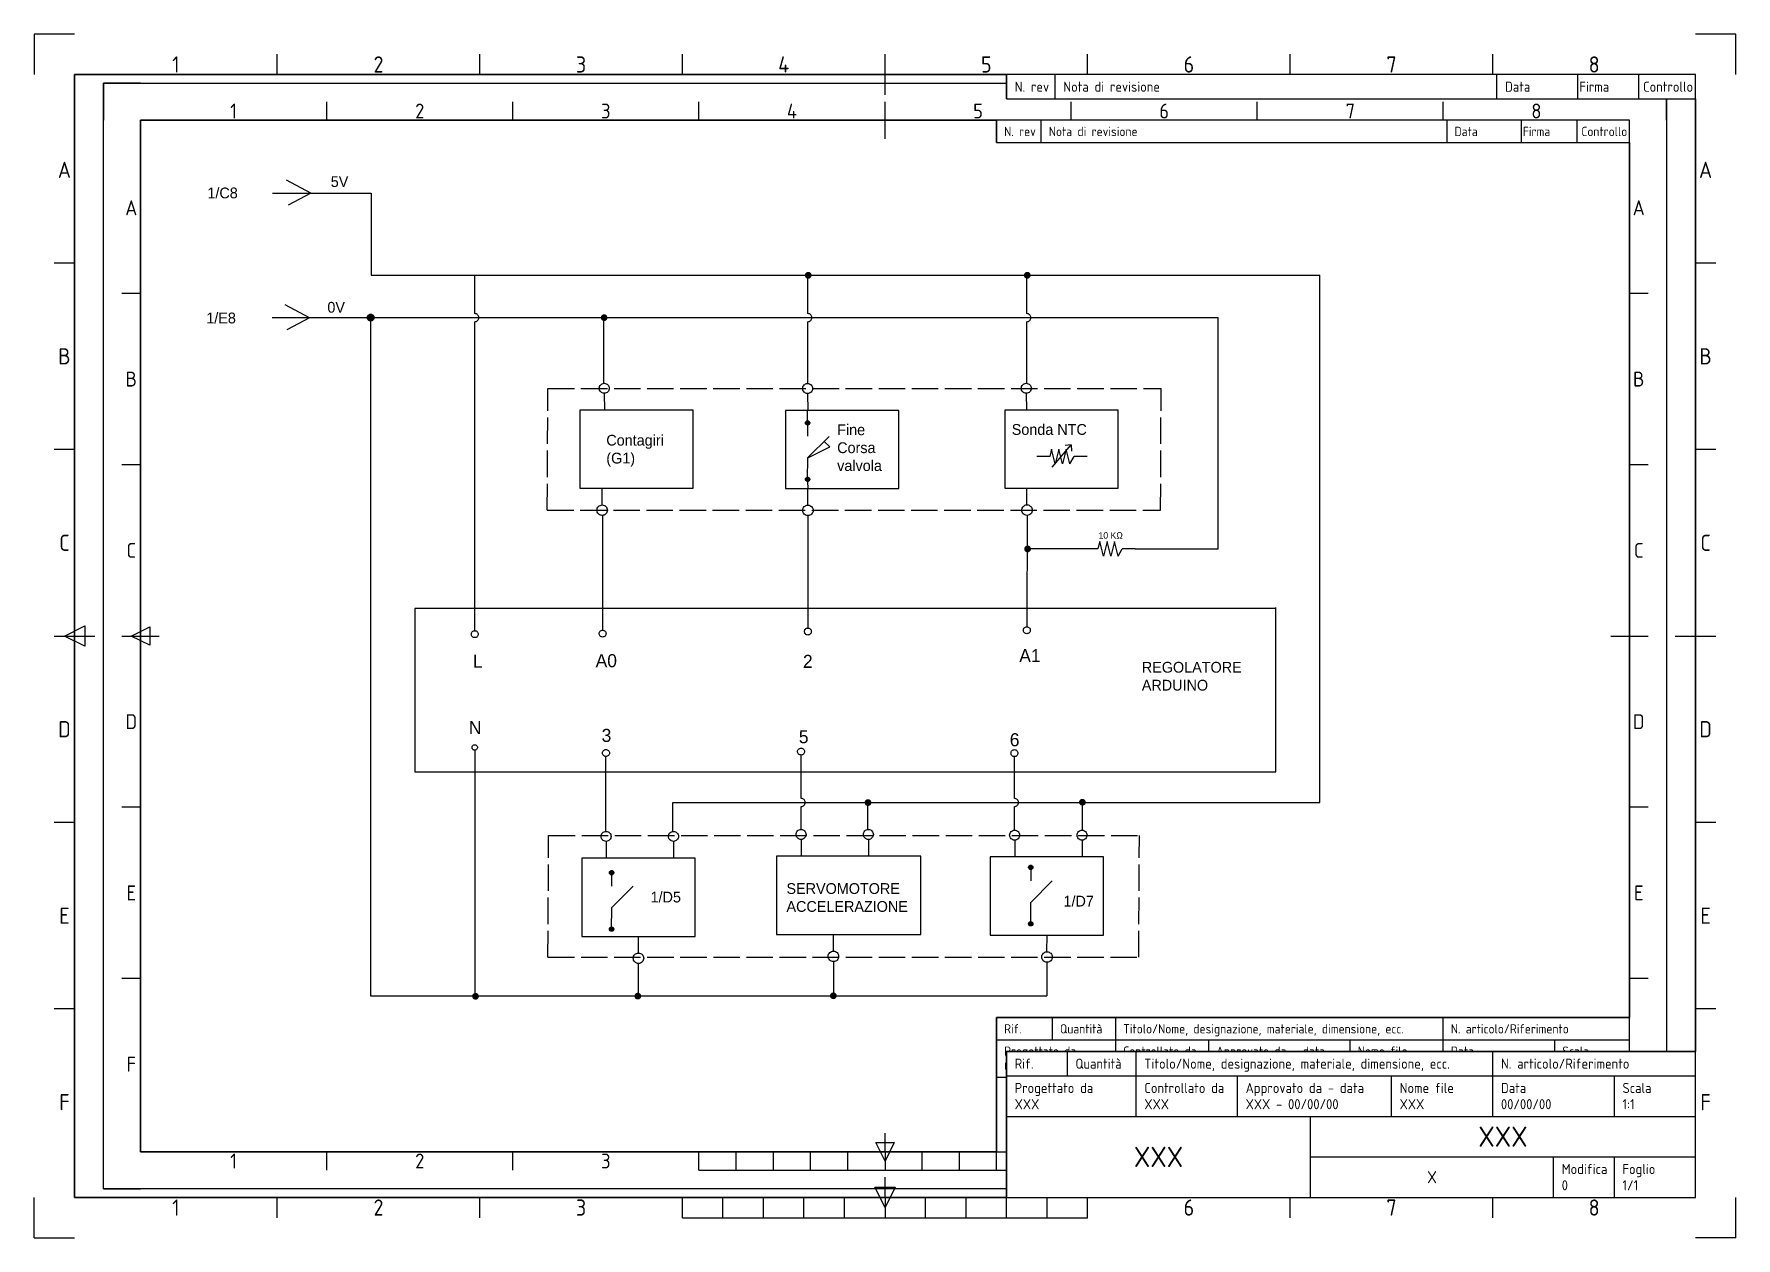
# Paper-space layout 'ISO A3 blocco di titolo' of a CAD drawing. Header units: millimetres. Extents: x 0 to 420, y 0 to 297.
# The model-space entities are those that its viewports show. They can reach past a viewport. Long polylines and large blocks are cut down to what shows.
import ezdxf
from ezdxf.enums import TextEntityAlignment as Align

# ---------------------------------------------------------------- set-up
doc = ezdxf.new("R2010")
doc.units = ezdxf.units.MM
doc.header["$LTSCALE"] = 0.5
doc.linetypes.add('ACAD_ISO02W100', pattern=[15, 12, -3])
for name, color, linetype in [('FRAME 025', 7, 'Continuous'), ('FRAME 050', 6, 'Continuous'), ('FRAME 070', 5, 'Continuous'), ('FRAME 200', 8, 'Continuous'), ('griglia', 254, 'Continuous'), ('TESTO', 7, 'Continuous'), ('Title Block', 7, 'Continuous'), ('TUBAZIONI', 7, 'Continuous'), ('Viewport', 7, 'Continuous')]:
    doc.layers.add(name, color=color, linetype=linetype)
doc.styles.add('ISO Proportional', font='isocp.shx')

# ---------------------------------------------------------------- blocks, each defined once
blk = doc.blocks.new('ISO A3 title block')
at = {"layer": 'FRAME 050'}
for p, q in [((60, 287), (60, 292)), ((110, 287), (110, 292)), ((160, 287), (160, 292)), ((210, 282), (210, 292)), ((260, 287), (260, 292)), ((310, 287), (310, 292)), ((360, 287), (360, 292)), ((10, 240.5), (5, 240.5)), ((415, 240.5), (410, 240.5)), ((10, 194.5), (5, 194.5)), ((415, 194.5), (410, 194.5)), ((5, 148.5), (15, 148.5)), ((7.5, 148.5), (12.5, 151)), ((12.5, 146), (7.5, 148.5)), ((12.5, 151), (12.5, 146)), ((405, 148.5), (415, 148.5)), ((10, 102.5), (5, 102.5)), ((415, 102.5), (410, 102.5)), ((10, 56.5), (5, 56.5)), ((415, 56.5), (410, 56.5)), ((210, 10), (210, 15)), ((60, 5), (60, 10)), ((110, 5), (110, 10)), ((160, 5), (160, 10)), ((170, 5), (170, 10)), ((180, 5), (180, 10)), ((190, 5), (190, 10)), ((200, 5), (200, 10)), ((207.5, 12.5), (212.5, 12.5)), ((210, 7.5), (207.5, 12.5)), ((212.5, 12.5), (210, 7.5)), ((210, 10), (210, 5)), ((220, 5), (220, 10)), ((230, 5), (230, 10)), ((240, 5), (240, 10)), ((250, 5), (250, 10)), ((260, 5), (260, 10)), ((310, 5), (310, 10)), ((360, 5), (360, 10)), ((160, 5), (260, 5))]:
    blk.add_line(p, q, dxfattribs=at)
at = {"layer": 'FRAME 070'}
for p, q in [((410, 287), (10, 287)), ((10, 287), (10, 10)), ((240, 281), (240, 287)), ((252, 281), (252, 287)), ((361, 281), (361, 287)), ((381, 281), (381, 287)), ((396, 281), (396, 287)), ((410, 10), (410, 287)), ((240, 281), (410, 281)), ((240, 46), (410, 46)), ((240, 40), (240, 46)), ((255, 40), (255, 46)), ((272, 40), (272, 46)), ((360, 40), (360, 46)), ((240, 40), (410, 40)), ((240, 10), (240, 40)), ((272, 30), (272, 40)), ((297, 30), (297, 40)), ((335, 30), (335, 40)), ((360, 30), (360, 40)), ((390, 30), (390, 40)), ((240, 30), (410, 30)), ((315, 10), (315, 30)), ((315, 20), (410, 20)), ((375, 10), (375, 20)), ((390, 10), (390, 20)), ((10, 10), (410, 10))]:
    blk.add_line(p, q, dxfattribs=at)
at = {"layer": 'FRAME 200'}
for p, q in [((0, 297), (0, 287)), ((10, 297), (0, 297)), ((420, 297), (410, 297)), ((420, 287), (420, 297)), ((0, 0), (0, 10)), ((420, 0), (420, 10)), ((0, 0), (10, 0)), ((420, 0), (410, 0))]:
    blk.add_line(p, q, dxfattribs=at)
at = {"layer": 'FRAME 025', "style": 'ISO Proportional'}
for s, p in [('N. rev', (242, 284)), ('Nota di revisione', (254, 284)), ('Data', (363, 284)), ('Firma', (381.36, 284)), ('Controllo', (397.08, 284)), ('Rif.', (242, 43)), ('Quantità', (257, 43)), ('Titolo/Nome, designazione, materiale, dimensione, ecc.', (274, 43)), ('N. articolo/Riferimento', (362, 43)), ('Progettato da', (242, 37)), ('Controllato da', (274, 37)), ('Approvato da - data', (299, 37)), ('Nome file', (337, 37)), ('Data', (362, 37)), ('Scala', (392, 37)), ('Modifica', (377, 17)), ('Foglio', (392, 17))]:
    blk.add_text(s, height=2.5, dxfattribs=at).set_placement(p, align=Align.MIDDLE_LEFT)
at = {"layer": 'FRAME 025', "style": 'ISO Proportional', "flags": 8}
for tag, p in [('PROGETTATO_DA', (242, 33)), ('CONTROLLATO_DA', (274, 33)), ('APPROVATO_DA_DATA', (299, 33)), ('NOMEFILE', (337, 33)), ('DATA', (362, 33)), ('SCALA', (392, 33)), ('MODIFICA', (377, 13)), ('FOGLIO', (392, 13))]:
    blk.add_attdef(tag, text='', height=2.5, dxfattribs=at).set_placement(p, align=Align.MIDDLE_LEFT)
at = {"layer": 'FRAME 050', "style": 'ISO Proportional'}
for s, p in [('1', (35, 289.5)), ('2', (85, 289.5)), ('3', (135, 289.5)), ('4', (185, 289.5)), ('5', (235, 289.5)), ('6', (285, 289.5)), ('7', (335, 289.5)), ('8', (385, 289.5)), ('A', (7.5, 263.5)), ('A', (412.5, 263.5)), ('B', (7.5, 217.5)), ('B', (412.5, 217.5)), ('C', (7.5, 171.5)), ('C', (412.5, 171.5)), ('D', (7.5, 125.5)), ('D', (412.5, 125.5)), ('E', (7.5, 79.5)), ('E', (412.5, 79.5)), ('F', (7.5, 33.5)), ('F', (412.5, 33.5)), ('1', (35, 7.5)), ('2', (85, 7.5)), ('3', (135, 7.5)), ('6', (285, 7.5)), ('7', (335, 7.5)), ('8', (385, 7.5))]:
    blk.add_text(s, height=4, dxfattribs=at).set_placement(p, align=Align.MIDDLE)
at = {"layer": 'FRAME 050', "style": 'ISO Proportional', "flags": 8}
for tag, height, p in [('TITOLO', 5, (362.5, 25)), ('PROPRIETARIO', 5, (277.5, 20)), ('NUMERO_DISEGNO', 3, (345, 15))]:
    blk.add_attdef(tag, text='', height=height, dxfattribs=at).set_placement(p, align=Align.MIDDLE)

msp = doc.modelspace()

# ---------------------------------------------------------------- hatches: boundary and pattern name
at = {"true_color": 0xffffff}
h = msp.add_hatch(color=7, dxfattribs=at)
h.dxf.hatch_style = 1
h.paths.add_polyline_path([(188.46, 245.38), (190.28, 245.38, 1)])
h.paths.add_polyline_path([(190.28, 245.38), (188.46, 245.38, 1)])
h = msp.add_hatch(color=7, dxfattribs=at)
h.dxf.hatch_style = 1
h.paths.add_polyline_path([(247.31, 245.38), (249.13, 245.38, 1)])
h.paths.add_polyline_path([(249.13, 245.38), (247.31, 245.38, 1)])
h = msp.add_hatch(color=7, dxfattribs=at)
h.dxf.hatch_style = 1
h.paths.add_polyline_path([(72.73, 234.02, 1), (70.9, 234.02, 1)])
h = msp.add_hatch(color=7, dxfattribs=at)
h.dxf.hatch_style = 1
h.paths.add_polyline_path([(133.63, 234), (135.45, 234, 1)])
h.paths.add_polyline_path([(135.45, 234), (133.63, 234, 1)])
h = msp.add_hatch(color=7, dxfattribs=at)
h.dxf.hatch_style = 1
h.paths.add_polyline_path([(247.4, 171.88), (249.22, 171.88, 1)])
h.paths.add_polyline_path([(249.22, 171.88), (247.4, 171.88, 1)])
h = msp.add_hatch(color=7, dxfattribs=at)
h.dxf.hatch_style = 1
h.paths.add_polyline_path([(204.52, 103.75), (206.34, 103.75, 1)])
h.paths.add_polyline_path([(206.34, 103.75), (204.52, 103.75, 1)])
h = msp.add_hatch(color=7, dxfattribs=at)
h.dxf.hatch_style = 1
h.paths.add_polyline_path([(262.13, 103.85), (263.95, 103.85, 1)])
h.paths.add_polyline_path([(263.95, 103.85), (262.13, 103.85, 1)])
h = msp.add_hatch(color=7, dxfattribs=at)
h.dxf.hatch_style = 1
h.paths.add_polyline_path([(99.08, 51.74), (100.9, 51.74, 1)])
h.paths.add_polyline_path([(100.9, 51.74), (99.08, 51.74, 1)])
h = msp.add_hatch(color=7, dxfattribs=at)
h.dxf.hatch_style = 1
h.paths.add_polyline_path([(142.68, 51.79), (144.5, 51.79, 1)])
h.paths.add_polyline_path([(144.5, 51.79), (142.68, 51.79, 1)])
h = msp.add_hatch(color=7, dxfattribs=at)
h.dxf.hatch_style = 1
h.paths.add_polyline_path([(195.22, 51.87), (197.04, 51.87, 1)])
h.paths.add_polyline_path([(197.04, 51.87), (195.22, 51.87, 1)])
at = {"layer": 'TESTO', "true_color": 0xffffff}
h = msp.add_hatch(color=7, dxfattribs=at)
h.paths.add_polyline_path([(189.21, 206.32, 0.414214), (188.64, 205.74, 0.414214), (189.21, 205.16)])
h.paths.add_polyline_path([(189.79, 205.74, 0.414214), (189.21, 206.32), (189.21, 205.16, 0.414214)])
h = msp.add_hatch(color=7, dxfattribs=at)
h.paths.add_polyline_path([(189.21, 191.16, 0.414214), (188.64, 190.58, 0.414214), (189.21, 190.01)])
h.paths.add_polyline_path([(189.21, 191.16), (189.21, 190.01, 0.414214), (189.79, 190.58, 0.414214)])
h = msp.add_hatch(color=7, dxfattribs=at)
h.paths.add_polyline_path([(249.16, 86.94, 0.414214), (248.58, 86.36, 0.414214), (249.16, 85.78)])
h.paths.add_polyline_path([(249.74, 86.36, 0.414214), (249.16, 86.94), (249.16, 85.78, 0.414214)])
h = msp.add_hatch(color=7, dxfattribs=at)
h.paths.add_polyline_path([(136.56, 85.5, 0.414214), (135.98, 84.92, 0.414214), (136.56, 84.34)])
h.paths.add_polyline_path([(137.14, 84.92, 0.414214), (136.56, 85.5), (136.56, 84.34, 0.414214)])
h = msp.add_hatch(color=7, dxfattribs=at)
h.paths.add_polyline_path([(136.56, 70.34, 0.414214), (135.98, 69.77, 0.414214), (136.56, 69.19)])
h.paths.add_polyline_path([(136.56, 70.34), (136.56, 69.19, 0.414214), (137.14, 69.77, 0.414214)])
h = msp.add_hatch(color=7, dxfattribs=at)
h.paths.add_polyline_path([(249.16, 71.78, 0.414214), (248.58, 71.2, 0.414214), (249.16, 70.63)])
h.paths.add_polyline_path([(249.16, 71.78), (249.16, 70.63, 0.414214), (249.74, 71.2, 0.414214)])

# ---------------------------------------------------------------- linework, layer by layer
for p, q in [((55.75, 267.41), (49.18, 270.89)), ((45.42, 267.41), (71.99, 267.41)), ((55.75, 267.41), (49.66, 264.19)), ((71.99, 245.41), (326.81, 245.41)), ((99.79, 235.09), (99.79, 245.41)), ((189.29, 235.09), (189.29, 244.96)), ((248.14, 235.09), (248.14, 244.96)), ((326.81, 103.8), (326.81, 245.41)), ((45.34, 234), (299.55, 234)), ((55.4, 233.99), (48.82, 237.47)), ((55.4, 233.99), (49.3, 230.76)), ((134.48, 216.35), (134.48, 234)), ((299.55, 171.92), (299.55, 234)), ((71.82, 233.11), (71.78, 51.83)), ((99.78, 149.92), (99.79, 232.92)), ((189.23, 216.18), (189.29, 232.92)), ((248.08, 216.18), (248.12, 232.92)), ((134.58, 213.68), (134.62, 209.15)), ((189.21, 213.63), (189.25, 209.1)), ((247.95, 213.69), (247.99, 209.16)), ((128.02, 209.15), (128.02, 188.16)), ((158.46, 209.15), (128.02, 209.15)), ((158.46, 188.16), (158.46, 209.15)), ((183.31, 209.1), (183.31, 188.11)), ((213.75, 209.1), (183.31, 209.1)), ((189.21, 206.32), (189.21, 209.1)), ((213.75, 188.11), (213.75, 209.1)), ((242.17, 209.16), (242.17, 188.17)), ((272.61, 209.16), (242.17, 209.16)), ((272.61, 188.17), (272.61, 209.16)), ((189.21, 205.74), (189.21, 202.16)), ((189.27, 196.38), (195.14, 199.29)), ((195.14, 199.29), (193.66, 200.77)), ((189.21, 190.58), (189.27, 196.38)), ((128.02, 188.16), (158.46, 188.16)), ((133.99, 183.71), (134.03, 188.16)), ((183.31, 188.11), (213.75, 188.11)), ((189.17, 190.01), (189.23, 188.11)), ((189.28, 183.66), (189.23, 188.11)), ((242.17, 188.17), (272.61, 188.17)), ((248.14, 183.72), (248.09, 188.17)), ((134.13, 180.89), (134.13, 150.08)), ((189.28, 180.84), (189.28, 150.63)), ((248.22, 180.9), (248.11, 150.98)), ((260.68, 171.92), (248.85, 171.92)), ((277.23, 171.92), (299.55, 171.92)), ((83.72, 155.86), (83.72, 112.01)), ((315.02, 155.86), (83.72, 155.86)), ((315.02, 112.01), (315.02, 156.11)), ((99.78, 117.85), (99.79, 51.83)), ((135.03, 96.03), (135.03, 116.15)), ((187.49, 104.88), (187.49, 116.53)), ((244.77, 104.88), (244.77, 116.11)), ((83.72, 112.01), (315.02, 112.01)), ((153.02, 96.02), (153.02, 103.8)), ((153.02, 103.8), (326.81, 103.8)), ((187.49, 96.54), (187.49, 102.71)), ((205.35, 96.53), (205.35, 103.8)), ((244.77, 96.35), (244.77, 102.71)), ((263.02, 96.35), (263.02, 103.8)), ((135.08, 93.35), (135.11, 88.82)), ((153.18, 93.35), (153.21, 88.82)), ((187.45, 93.86), (187.49, 89.34)), ((205.55, 93.86), (205.59, 89.34)), ((244.84, 93.68), (244.88, 89.15)), ((262.94, 93.68), (262.98, 89.15)), ((128.52, 88.82), (128.52, 67.83)), ((158.96, 88.82), (128.52, 88.82)), ((158.96, 67.83), (158.96, 88.82)), ((180.89, 89.34), (180.89, 68.35)), ((219.61, 89.34), (180.89, 89.34)), ((219.61, 68.35), (219.61, 89.34)), ((238.28, 89.15), (238.28, 68.16)), ((268.73, 89.15), (238.28, 89.15)), ((268.73, 68.16), (268.73, 89.15)), ((136.56, 84.92), (136.56, 81.34)), ((249.16, 86.36), (249.16, 82.78)), ((136.56, 69.77), (136.61, 75.57)), ((249.16, 71.2), (249.21, 77)), ((128.52, 67.83), (158.96, 67.83)), ((143.75, 63.36), (143.79, 67.82)), ((180.89, 68.35), (219.61, 68.35)), ((196.12, 63.88), (196.16, 68.33)), ((238.28, 68.16), (268.73, 68.16)), ((253.51, 63.69), (253.55, 68.14)), ((143.7, 60.54), (143.7, 51.83)), ((196.18, 61.05), (196.18, 51.83)), ((253.45, 60.86), (253.45, 51.83)), ((71.78, 51.83), (253.45, 51.83))]:
    msp.add_line(p, q)
at = {"linetype": 'ACAD_ISO02W100'}
for p, q in [((119.25, 182.29), (119.43, 214.97)), ((119.43, 214.97), (284.18, 214.97)), ((284.04, 182.29), (284.18, 214.97)), ((119.25, 182.29), (284.04, 182.29)), ((119.45, 62.25), (119.64, 94.92)), ((119.64, 94.92), (278.34, 94.92)), ((278.17, 62.25), (278.34, 94.92)), ((119.45, 62.25), (278.17, 62.25))]:
    msp.add_line(p, q, dxfattribs=at)
for centre, radius in [((71.82, 234.02), 0.91), ((134.57, 215.02), 1.34), ((189.2, 214.97), 1.34), ((247.94, 215.03), 1.34), ((134.01, 182.29), 1.41), ((189.3, 182.24), 1.41), ((248.16, 182.31), 1.41), ((248.11, 150.05), 0.933), ((99.78, 148.99), 0.933), ((134.13, 149.15), 0.933), ((189.28, 149.7), 0.933), ((99.78, 118.57), 0.726), ((135.03, 117.08), 0.933), ((187.45, 117.46), 0.933), ((244.77, 117.04), 0.933), ((135.07, 94.69), 1.34), ((153.17, 94.69), 1.34), ((187.44, 95.2), 1.34), ((205.54, 95.2), 1.34), ((244.83, 95.01), 1.34), ((262.93, 95.01), 1.34), ((143.77, 61.95), 1.41), ((196.14, 62.46), 1.41), ((253.53, 62.28), 1.41)]:
    msp.add_circle(centre, radius)
at = {"layer": 'griglia'}
for p, q in [((0, 297), (420, 297)), ((0, 0), (0, 297)), ((420, 297), (420, 0)), ((71.99, 267.41), (71.99, 245.41)), ((420, 0), (0, 0))]:
    msp.add_line(p, q, dxfattribs=at)
at = {"layer": 'TESTO'}
for centre in [(189.21, 205.74), (189.21, 190.58), (249.16, 86.36), (136.56, 84.92), (136.56, 69.77), (249.16, 71.2)]:
    msp.add_circle(centre, 0.578, dxfattribs=at)
at = {"layer": 'TUBAZIONI'}
for p, q in [((189.21, 196.33), (194.99, 202.1)), ((254.25, 196.74), (250.78, 196.74)), ((254.74, 198.71), (254.25, 196.74)), ((255.72, 194.77), (254.74, 198.71)), ((254.9, 193.86), (260.05, 199.84)), ((256.71, 198.71), (255.72, 194.77)), ((257.69, 194.77), (256.71, 198.71)), ((258.68, 198.71), (257.69, 194.77)), ((260.05, 199.84), (258.36, 199.65)), ((259.66, 194.77), (258.68, 198.71)), ((259.66, 194.77), (260.8, 196.74)), ((260.05, 199.84), (260.11, 198.14)), ((264.27, 196.74), (260.8, 196.74)), ((267.7, 173.89), (267.21, 171.92)), ((268.69, 169.95), (267.7, 173.89)), ((269.67, 173.89), (268.69, 169.95)), ((270.66, 169.95), (269.67, 173.89)), ((271.64, 173.89), (270.66, 169.95)), ((272.63, 169.95), (271.64, 173.89)), ((267.21, 171.92), (260.68, 171.92)), ((272.63, 169.95), (273.76, 171.92)), ((277.23, 171.92), (273.76, 171.92)), ((249.16, 76.95), (254.94, 82.72)), ((136.56, 75.51), (142.34, 81.29))]:
    msp.add_line(p, q, dxfattribs=at)
for centre, end in [((99.79, 234), 90), ((189.29, 234), 90), ((248.12, 234), 88.814), ((187.49, 103.8), 90), ((244.77, 103.8), 90)]:
    msp.add_arc(centre, 1.08, 270, end, dxfattribs=at)
at = {"layer": 'Viewport'}
msp.add_lwpolyline([(10, 287), (240, 287), (240, 281), (410, 281), (410, 46), (240, 46), (240, 10), (10, 10)], close=True, dxfattribs=at)

# ---------------------------------------------------------------- block references
at = {"layer": 'Title Block'}
ref = msp.add_blockref('ISO A3 title block', (0, 0), dxfattribs=at)
ref.add_attrib('NOMEFILE', 'regolatore', dxfattribs={"layer": 'FRAME 025', "height": 2.5, "style": 'ISO Proportional'}).set_placement((337, 33), align=Align.MIDDLE_LEFT)
ref.add_attrib('PROPRIETARIO', 'ITT -"E. Barsanti"', dxfattribs={"layer": 'FRAME 050', "height": 5, "style": 'ISO Proportional'}).set_placement((277.5, 20), align=Align.MIDDLE)
ref.add_attrib('PROGETTATO_DA', 'Campello Manuel 5AEN', dxfattribs={"layer": 'FRAME 025', "height": 2.25, "style": 'ISO Proportional'}).set_placement((242, 33), align=Align.MIDDLE_LEFT)
ref.add_attrib('DATA', '12/06/2017', dxfattribs={"layer": 'FRAME 025', "height": 2.5, "style": 'ISO Proportional'}).set_placement((362, 33), align=Align.MIDDLE_LEFT)
ref.add_attrib('TITOLO', 'Schema elettrico regolazione cogeneratore', dxfattribs={"layer": 'FRAME 050', "height": 3.5, "style": 'ISO Proportional'}).set_placement((362.5, 25), align=Align.MIDDLE)
ref.add_attrib('FOGLIO', '2/3', dxfattribs={"layer": 'FRAME 025', "height": 2.5, "style": 'ISO Proportional'}).set_placement((392, 13), align=Align.MIDDLE_LEFT)

# ---------------------------------------------------------------- texts
at = {"layer": 'TESTO', "attachment_point": 1}
for s, width, heights, insert, char_height in [('Sonda NTC', 26.4792, [7.32], (244.05, 205.41), 2.888), ('10 KΩ', 9.4383, [0], (267.37, 176.38), 1.732)]:
    msp.add_mtext_dynamic_manual_height_columns(s, width=width, gutter_width=12.5, heights=heights, dxfattribs=dict(at, insert=insert, char_height=char_height))
at = {"layer": 'TUBAZIONI', "attachment_point": 1}
for s, width, heights, insert, char_height in [('5V', 10.5862, [3.82], (61.1, 271.98), 2.888), ('1/C8', 10.5862, [3.82], (27.96, 268.93), 2.888), ('0V', 7.4048, [0], (60.19, 238.22), 2.888), ('1/E8', 10.5862, [3.82], (27.66, 235.35), 2.888), ('Contagiri (G1)', 7.4048, [0], (135.13, 202.53), 2.8875), ('Fine\\PCorsa\\Pvalvola', 7.4048, [0], (197.15, 205.33), 2.888), ('L', 7.4048, [0], (99.27, 143.46), 3.5), ('A0', 7.4048, [0], (132.26, 143.62), 3.5), ('2', 7.4048, [0], (187.95, 143.43), 3.5), ('A1', 7.4048, [0], (246.07, 144.98), 3.5), ('REGOLATORE\\PARDUINO', 7.4048, [0], (279, 141.55), 2.888), ('N', 7.4048, [0], (98.2, 125.68), 3.5), ('3', 7.4048, [0], (133.87, 123.56), 3.5), ('5', 7.4048, [0], (186.85, 123.2), 3.5), ('6', 7.4048, [0], (243.52, 122.38), 3.5), ('1/D5', 7.4048, [0], (147.02, 79.83), 2.888), ('SERVOMOTORE\\PACCELERAZIONE', 7.4048, [0], (183.53, 82.12), 2.8875), ('1/D7', 7.4048, [0], (257.96, 78.74), 2.888)]:
    msp.add_mtext_dynamic_manual_height_columns(s, width=width, gutter_width=12.5, heights=heights, dxfattribs=dict(at, insert=insert, char_height=char_height))

psp = doc.layouts.new('ISO A3 blocco di titolo')

# ---------------------------------------------------------------- linework, layer by layer
at = {"layer": 'Viewport'}
psp.add_lwpolyline([(10, 287), (240, 287), (240, 281), (410, 281), (410, 46), (240, 46), (240, 10), (10, 10)], close=True, dxfattribs=at)

# ---------------------------------------------------------------- block references
at = {"layer": 'Title Block'}
ref = psp.add_blockref('ISO A3 title block', (0, 0), dxfattribs=at)
ref.add_attrib('NOMEFILE', 'XXX', dxfattribs={"layer": 'FRAME 025', "height": 2.5, "style": 'ISO Proportional'}).set_placement((337, 33), align=Align.MIDDLE_LEFT)
ref.add_attrib('NUMERO_DISEGNO', 'X', dxfattribs={"layer": 'FRAME 050', "height": 3, "style": 'ISO Proportional'}).set_placement((345, 15), align=Align.MIDDLE)
ref.add_attrib('PROPRIETARIO', 'XXX', dxfattribs={"layer": 'FRAME 050', "height": 5, "style": 'ISO Proportional'}).set_placement((277.5, 20), align=Align.MIDDLE)
ref.add_attrib('CONTROLLATO_DA', 'XXX', dxfattribs={"layer": 'FRAME 025', "height": 2.5, "style": 'ISO Proportional'}).set_placement((274, 33), align=Align.MIDDLE_LEFT)
ref.add_attrib('PROGETTATO_DA', 'XXX', dxfattribs={"layer": 'FRAME 025', "height": 2.5, "style": 'ISO Proportional'}).set_placement((242, 33), align=Align.MIDDLE_LEFT)
ref.add_attrib('APPROVATO_DA_DATA', 'XXX - 00/00/00', dxfattribs={"layer": 'FRAME 025', "height": 2.5, "style": 'ISO Proportional'}).set_placement((299, 33), align=Align.MIDDLE_LEFT)
ref.add_attrib('DATA', '00/00/00', dxfattribs={"layer": 'FRAME 025', "height": 2.5, "style": 'ISO Proportional'}).set_placement((362, 33), align=Align.MIDDLE_LEFT)
ref.add_attrib('TITOLO', 'XXX', dxfattribs={"layer": 'FRAME 050', "height": 5, "style": 'ISO Proportional'}).set_placement((362.5, 25), align=Align.MIDDLE)
ref.add_attrib('SCALA', '1:1', dxfattribs={"layer": 'FRAME 025', "height": 2.5, "style": 'ISO Proportional'}).set_placement((392, 33), align=Align.MIDDLE_LEFT)
ref.add_attrib('MODIFICA', '0', dxfattribs={"layer": 'FRAME 025', "height": 2.5, "style": 'ISO Proportional'}).set_placement((377, 13), align=Align.MIDDLE_LEFT)
ref.add_attrib('FOGLIO', '1/1', dxfattribs={"layer": 'FRAME 025', "height": 2.5, "style": 'ISO Proportional'}).set_placement((392, 13), align=Align.MIDDLE_LEFT)

# ---------------------------------------------------------------- viewports
at = {"layer": 'Viewport'}
vp = psp.add_viewport(center=(210, 148.5), size=(400, 277), view_center_point=(210, 148.5), view_height=301.5575, dxfattribs=at)
vp.dxf.flags = 0x10000  # cut along an outline
vp.dxf.clipping_boundary_handle = psp.add_lwpolyline([(10, 287), (240, 287), (240, 281), (410, 281), (410, 46), (240, 46), (240, 10), (10, 10)], format="xyb", close=True, dxfattribs={"invisible": 1}).dxf.handle

doc.saveas('drawing.dxf')
